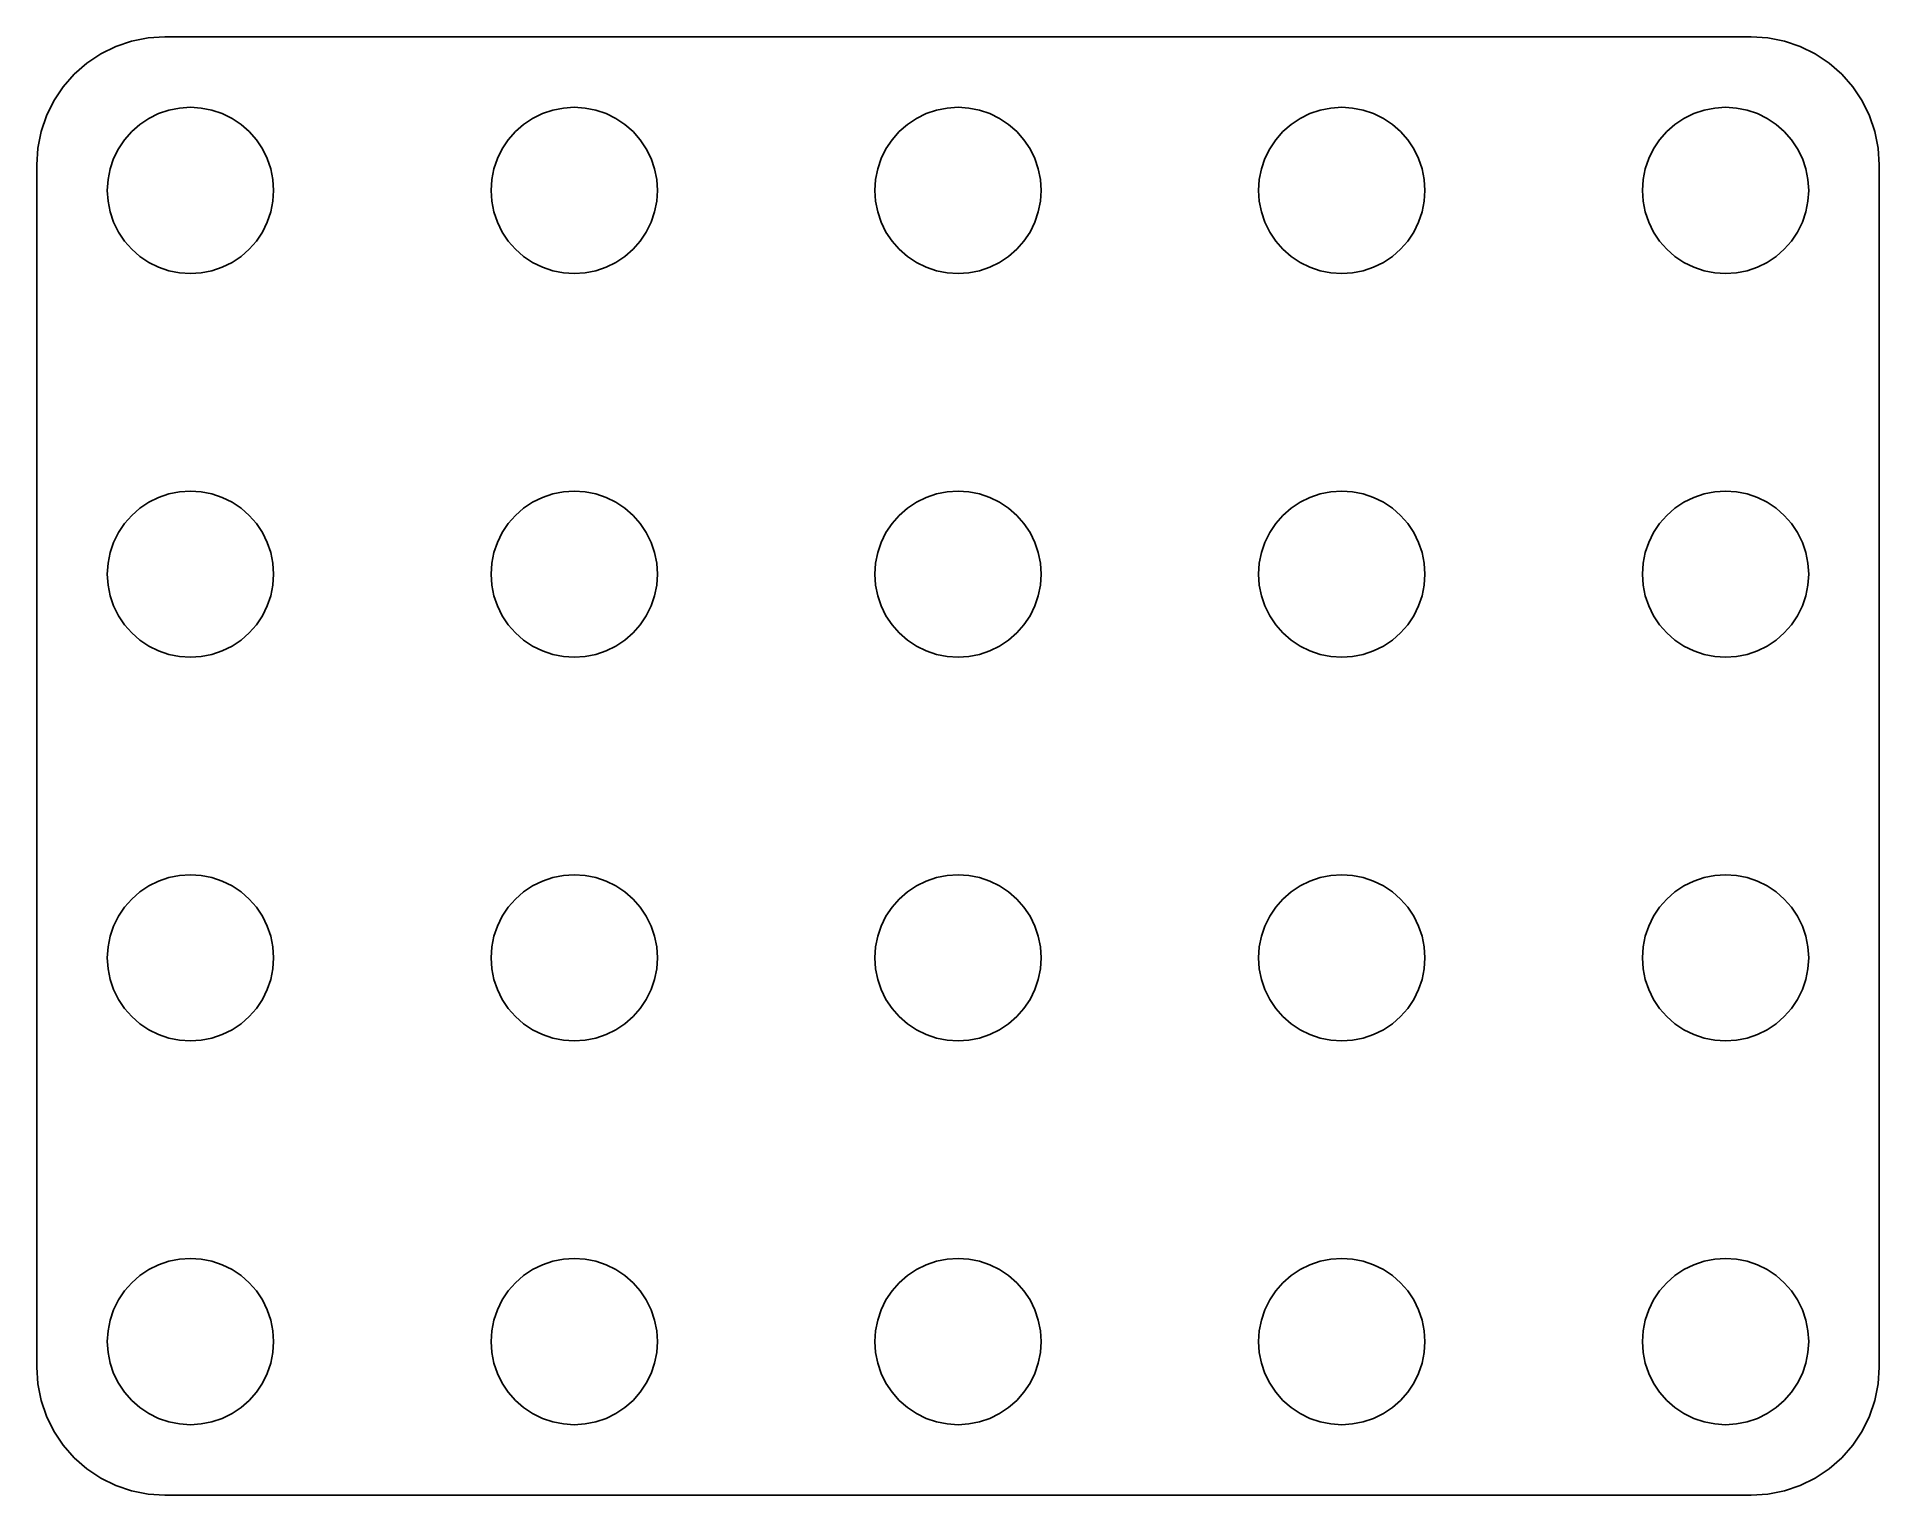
# Model space of a CAD drawing. Header units: metres. Extents: x -36 to 36, y -28.5 to 28.5.
import ezdxf

# ---------------------------------------------------------------- set-up
doc = ezdxf.new("R2010")
doc.units = ezdxf.units.M

msp = doc.modelspace()

# ---------------------------------------------------------------- linework, layer by layer
for p, q in [((-32.9184, 28.1244), (-33.505, 27.8351)), ((-32.2991, 28.3346), (-32.9184, 28.1244)), ((-31.6576, 28.4622), (-32.2991, 28.3346)), ((-31.005, 28.505), (-31.6576, 28.4622)), ((31.005, 28.505), (-31.005, 28.505)), ((31.6576, 28.4622), (31.005, 28.505)), ((32.2991, 28.3346), (31.6576, 28.4622)), ((32.9184, 28.1244), (32.2991, 28.3346)), ((33.505, 27.8351), (32.9184, 28.1244)), ((-34.0488, 27.4718), (-34.5405, 27.0405)), ((-33.505, 27.8351), (-34.0488, 27.4718)), ((34.0488, 27.4718), (33.505, 27.8351)), ((34.5405, 27.0405), (34.0488, 27.4718)), ((-34.5405, 27.0405), (-34.9718, 26.5488)), ((34.9718, 26.5488), (34.5405, 27.0405)), ((-35.3351, 26.005), (-35.6244, 25.4184)), ((-34.9718, 26.5488), (-35.3351, 26.005)), ((35.3351, 26.005), (34.9718, 26.5488)), ((35.6244, 25.4184), (35.3351, 26.005)), ((-35.6244, 25.4184), (-35.8346, 24.7991)), ((-31.9785, 25.0784), (-31.625, 25.3146)), ((-31.625, 25.3146), (-31.2437, 25.5026)), ((-31.2437, 25.5026), (-30.8412, 25.6393)), ((-30.8412, 25.6393), (-30.4242, 25.7222)), ((-30.4242, 25.7222), (-30, 25.75)), ((-30, 25.75), (-29.5758, 25.7222)), ((-29.5758, 25.7222), (-29.1588, 25.6393)), ((-29.1588, 25.6393), (-28.7563, 25.5026)), ((-28.7563, 25.5026), (-28.375, 25.3146)), ((-28.375, 25.3146), (-28.0215, 25.0784)), ((-16.9785, 25.0784), (-16.625, 25.3146)), ((-16.625, 25.3146), (-16.2437, 25.5026)), ((-16.2437, 25.5026), (-15.8412, 25.6393)), ((-15.8412, 25.6393), (-15.4242, 25.7222)), ((-15.4242, 25.7222), (-15, 25.75)), ((-15, 25.75), (-14.5758, 25.7222)), ((-14.5758, 25.7222), (-14.1588, 25.6393)), ((-14.1588, 25.6393), (-13.7563, 25.5026)), ((-13.7563, 25.5026), (-13.375, 25.3146)), ((-13.375, 25.3146), (-13.0215, 25.0784)), ((-1.97847, 25.0784), (-1.625, 25.3146)), ((-1.625, 25.3146), (-1.24371, 25.5026)), ((-1.24371, 25.5026), (-0.84116, 25.6393)), ((-0.84116, 25.6393), (-0.42421, 25.7222)), ((-0.42421, 25.7222), (0, 25.75)), ((0, 25.75), (0.42421, 25.7222)), ((0.42421, 25.7222), (0.84116, 25.6393)), ((0.84116, 25.6393), (1.24371, 25.5026)), ((1.24371, 25.5026), (1.625, 25.3146)), ((1.625, 25.3146), (1.97847, 25.0784)), ((13.0215, 25.0784), (13.375, 25.3146)), ((13.375, 25.3146), (13.7563, 25.5026)), ((13.7563, 25.5026), (14.1588, 25.6393)), ((14.1588, 25.6393), (14.5758, 25.7222)), ((14.5758, 25.7222), (15, 25.75)), ((15, 25.75), (15.4242, 25.7222)), ((15.4242, 25.7222), (15.8412, 25.6393)), ((15.8412, 25.6393), (16.2437, 25.5026)), ((16.2437, 25.5026), (16.625, 25.3146)), ((16.625, 25.3146), (16.9785, 25.0784)), ((28.0215, 25.0784), (28.375, 25.3146)), ((28.375, 25.3146), (28.7563, 25.5026)), ((28.7563, 25.5026), (29.1588, 25.6393)), ((29.1588, 25.6393), (29.5758, 25.7222)), ((29.5758, 25.7222), (30, 25.75)), ((30, 25.75), (30.4242, 25.7222)), ((30.4242, 25.7222), (30.8412, 25.6393)), ((30.8412, 25.6393), (31.2437, 25.5026)), ((31.2437, 25.5026), (31.625, 25.3146)), ((31.625, 25.3146), (31.9785, 25.0784)), ((35.8346, 24.7991), (35.6244, 25.4184)), ((-35.8346, 24.7991), (-35.9622, 24.1576)), ((-32.5784, 24.4785), (-32.2981, 24.7981)), ((-32.2981, 24.7981), (-31.9785, 25.0784)), ((-28.0215, 25.0784), (-27.7019, 24.7981)), ((-27.7019, 24.7981), (-27.4216, 24.4785)), ((-17.5784, 24.4785), (-17.2981, 24.7981)), ((-17.2981, 24.7981), (-16.9785, 25.0784)), ((-13.0215, 25.0784), (-12.7019, 24.7981)), ((-12.7019, 24.7981), (-12.4216, 24.4785)), ((-2.57838, 24.4785), (-2.2981, 24.7981)), ((-2.2981, 24.7981), (-1.97847, 25.0784)), ((1.97847, 25.0784), (2.2981, 24.7981)), ((2.2981, 24.7981), (2.57838, 24.4785)), ((12.4216, 24.4785), (12.7019, 24.7981)), ((12.7019, 24.7981), (13.0215, 25.0784)), ((16.9785, 25.0784), (17.2981, 24.7981)), ((17.2981, 24.7981), (17.5784, 24.4785)), ((27.4216, 24.4785), (27.7019, 24.7981)), ((27.7019, 24.7981), (28.0215, 25.0784)), ((31.9785, 25.0784), (32.2981, 24.7981)), ((32.2981, 24.7981), (32.5784, 24.4785)), ((35.9622, 24.1576), (35.8346, 24.7991)), ((-35.9622, 24.1576), (-36.005, 23.505)), ((-33.0026, 23.7437), (-32.8146, 24.125)), ((-32.8146, 24.125), (-32.5784, 24.4785)), ((-27.4216, 24.4785), (-27.1854, 24.125)), ((-27.1854, 24.125), (-26.9974, 23.7437)), ((-18.0026, 23.7437), (-17.8146, 24.125)), ((-17.8146, 24.125), (-17.5784, 24.4785)), ((-12.4216, 24.4785), (-12.1854, 24.125)), ((-12.1854, 24.125), (-11.9974, 23.7437)), ((-3.00259, 23.7437), (-2.81458, 24.125)), ((-2.81458, 24.125), (-2.57838, 24.4785)), ((2.57838, 24.4785), (2.81458, 24.125)), ((2.81458, 24.125), (3.00259, 23.7437)), ((11.9974, 23.7437), (12.1854, 24.125)), ((12.1854, 24.125), (12.4216, 24.4785)), ((17.5784, 24.4785), (17.8146, 24.125)), ((17.8146, 24.125), (18.0026, 23.7437)), ((26.9974, 23.7437), (27.1854, 24.125)), ((27.1854, 24.125), (27.4216, 24.4785)), ((32.5784, 24.4785), (32.8146, 24.125)), ((32.8146, 24.125), (33.0026, 23.7437)), ((36.005, 23.505), (35.9622, 24.1576)), ((-36.005, 23.505), (-36.005, -23.505)), ((-33.2222, 22.9242), (-33.1393, 23.3412)), ((-33.1393, 23.3412), (-33.0026, 23.7437)), ((-26.9974, 23.7437), (-26.8607, 23.3412)), ((-26.8607, 23.3412), (-26.7778, 22.9242)), ((-18.2222, 22.9242), (-18.1393, 23.3412)), ((-18.1393, 23.3412), (-18.0026, 23.7437)), ((-11.9974, 23.7437), (-11.8607, 23.3412)), ((-11.8607, 23.3412), (-11.7778, 22.9242)), ((-3.22218, 22.9242), (-3.13925, 23.3412)), ((-3.13925, 23.3412), (-3.00259, 23.7437)), ((3.00259, 23.7437), (3.13925, 23.3412)), ((3.13925, 23.3412), (3.22218, 22.9242)), ((11.7778, 22.9242), (11.8607, 23.3412)), ((11.8607, 23.3412), (11.9974, 23.7437)), ((18.0026, 23.7437), (18.1393, 23.3412)), ((18.1393, 23.3412), (18.2222, 22.9242)), ((26.7778, 22.9242), (26.8607, 23.3412)), ((26.8607, 23.3412), (26.9974, 23.7437)), ((33.0026, 23.7437), (33.1393, 23.3412)), ((33.1393, 23.3412), (33.2222, 22.9242)), ((36.005, -23.505), (36.005, 23.505)), ((-33.25, 22.5), (-33.2222, 22.9242)), ((-33.2222, 22.0758), (-33.25, 22.5)), ((-26.7778, 22.9242), (-26.75, 22.5)), ((-26.75, 22.5), (-26.7778, 22.0758)), ((-18.25, 22.5), (-18.2222, 22.9242)), ((-18.2222, 22.0758), (-18.25, 22.5)), ((-11.7778, 22.9242), (-11.75, 22.5)), ((-11.75, 22.5), (-11.7778, 22.0758)), ((-3.25, 22.5), (-3.22218, 22.9242)), ((-3.22218, 22.0758), (-3.25, 22.5)), ((3.22218, 22.9242), (3.25, 22.5)), ((3.25, 22.5), (3.22218, 22.0758)), ((11.75, 22.5), (11.7778, 22.9242)), ((11.7778, 22.0758), (11.75, 22.5)), ((18.2222, 22.9242), (18.25, 22.5)), ((18.25, 22.5), (18.2222, 22.0758)), ((26.75, 22.5), (26.7778, 22.9242)), ((26.7778, 22.0758), (26.75, 22.5)), ((33.2222, 22.9242), (33.25, 22.5)), ((33.25, 22.5), (33.2222, 22.0758)), ((-33.1393, 21.6588), (-33.2222, 22.0758)), ((-33.0026, 21.2563), (-33.1393, 21.6588)), ((-26.8607, 21.6588), (-26.9974, 21.2563)), ((-26.7778, 22.0758), (-26.8607, 21.6588)), ((-18.1393, 21.6588), (-18.2222, 22.0758)), ((-18.0026, 21.2563), (-18.1393, 21.6588)), ((-11.8607, 21.6588), (-11.9974, 21.2563)), ((-11.7778, 22.0758), (-11.8607, 21.6588)), ((-3.13925, 21.6588), (-3.22218, 22.0758)), ((-3.00259, 21.2563), (-3.13925, 21.6588)), ((3.13925, 21.6588), (3.00259, 21.2563)), ((3.22218, 22.0758), (3.13925, 21.6588)), ((11.8607, 21.6588), (11.7778, 22.0758)), ((11.9974, 21.2563), (11.8607, 21.6588)), ((18.1393, 21.6588), (18.0026, 21.2563)), ((18.2222, 22.0758), (18.1393, 21.6588)), ((26.8607, 21.6588), (26.7778, 22.0758)), ((26.9974, 21.2563), (26.8607, 21.6588)), ((33.1393, 21.6588), (33.0026, 21.2563)), ((33.2222, 22.0758), (33.1393, 21.6588)), ((-32.8146, 20.875), (-33.0026, 21.2563)), ((-26.9974, 21.2563), (-27.1854, 20.875)), ((-17.8146, 20.875), (-18.0026, 21.2563)), ((-11.9974, 21.2563), (-12.1854, 20.875)), ((-2.81458, 20.875), (-3.00259, 21.2563)), ((3.00259, 21.2563), (2.81458, 20.875)), ((12.1854, 20.875), (11.9974, 21.2563)), ((18.0026, 21.2563), (17.8146, 20.875)), ((27.1854, 20.875), (26.9974, 21.2563)), ((33.0026, 21.2563), (32.8146, 20.875)), ((-32.5784, 20.5215), (-32.8146, 20.875)), ((-32.2981, 20.2019), (-32.5784, 20.5215)), ((-31.9785, 19.9216), (-32.2981, 20.2019)), ((-27.7019, 20.2019), (-28.0215, 19.9216)), ((-27.4216, 20.5215), (-27.7019, 20.2019)), ((-27.1854, 20.875), (-27.4216, 20.5215)), ((-17.5784, 20.5215), (-17.8146, 20.875)), ((-17.2981, 20.2019), (-17.5784, 20.5215)), ((-16.9785, 19.9216), (-17.2981, 20.2019)), ((-12.7019, 20.2019), (-13.0215, 19.9216)), ((-12.4216, 20.5215), (-12.7019, 20.2019)), ((-12.1854, 20.875), (-12.4216, 20.5215)), ((-2.57838, 20.5215), (-2.81458, 20.875)), ((-2.2981, 20.2019), (-2.57838, 20.5215)), ((-1.97847, 19.9216), (-2.2981, 20.2019)), ((2.2981, 20.2019), (1.97847, 19.9216)), ((2.57838, 20.5215), (2.2981, 20.2019)), ((2.81458, 20.875), (2.57838, 20.5215)), ((12.4216, 20.5215), (12.1854, 20.875)), ((12.7019, 20.2019), (12.4216, 20.5215)), ((13.0215, 19.9216), (12.7019, 20.2019)), ((17.2981, 20.2019), (16.9785, 19.9216)), ((17.5784, 20.5215), (17.2981, 20.2019)), ((17.8146, 20.875), (17.5784, 20.5215)), ((27.4216, 20.5215), (27.1854, 20.875)), ((27.7019, 20.2019), (27.4216, 20.5215)), ((28.0215, 19.9216), (27.7019, 20.2019)), ((32.2981, 20.2019), (31.9785, 19.9216)), ((32.5784, 20.5215), (32.2981, 20.2019)), ((32.8146, 20.875), (32.5784, 20.5215)), ((-31.625, 19.6854), (-31.9785, 19.9216)), ((-31.2437, 19.4974), (-31.625, 19.6854)), ((-30.8412, 19.3607), (-31.2437, 19.4974)), ((-28.7563, 19.4974), (-29.1588, 19.3607)), ((-28.375, 19.6854), (-28.7563, 19.4974)), ((-28.0215, 19.9216), (-28.375, 19.6854)), ((-16.625, 19.6854), (-16.9785, 19.9216)), ((-16.2437, 19.4974), (-16.625, 19.6854)), ((-15.8412, 19.3607), (-16.2437, 19.4974)), ((-13.7563, 19.4974), (-14.1588, 19.3607)), ((-13.375, 19.6854), (-13.7563, 19.4974)), ((-13.0215, 19.9216), (-13.375, 19.6854)), ((-1.625, 19.6854), (-1.97847, 19.9216)), ((-1.24371, 19.4974), (-1.625, 19.6854)), ((-0.84116, 19.3607), (-1.24371, 19.4974)), ((1.24371, 19.4974), (0.84116, 19.3607)), ((1.625, 19.6854), (1.24371, 19.4974)), ((1.97847, 19.9216), (1.625, 19.6854)), ((13.375, 19.6854), (13.0215, 19.9216)), ((13.7563, 19.4974), (13.375, 19.6854)), ((14.1588, 19.3607), (13.7563, 19.4974)), ((16.2437, 19.4974), (15.8412, 19.3607)), ((16.625, 19.6854), (16.2437, 19.4974)), ((16.9785, 19.9216), (16.625, 19.6854)), ((28.375, 19.6854), (28.0215, 19.9216)), ((28.7563, 19.4974), (28.375, 19.6854)), ((29.1588, 19.3607), (28.7563, 19.4974)), ((31.2437, 19.4974), (30.8412, 19.3607)), ((31.625, 19.6854), (31.2437, 19.4974)), ((31.9785, 19.9216), (31.625, 19.6854)), ((-30.4242, 19.2778), (-30.8412, 19.3607)), ((-30, 19.25), (-30.4242, 19.2778)), ((-29.5758, 19.2778), (-30, 19.25)), ((-29.1588, 19.3607), (-29.5758, 19.2778)), ((-15.4242, 19.2778), (-15.8412, 19.3607)), ((-15, 19.25), (-15.4242, 19.2778)), ((-14.5758, 19.2778), (-15, 19.25)), ((-14.1588, 19.3607), (-14.5758, 19.2778)), ((-0.42421, 19.2778), (-0.84116, 19.3607)), ((0, 19.25), (-0.42421, 19.2778)), ((0.42421, 19.2778), (0, 19.25)), ((0.84116, 19.3607), (0.42421, 19.2778)), ((14.5758, 19.2778), (14.1588, 19.3607)), ((15, 19.25), (14.5758, 19.2778)), ((15.4242, 19.2778), (15, 19.25)), ((15.8412, 19.3607), (15.4242, 19.2778)), ((29.5758, 19.2778), (29.1588, 19.3607)), ((30, 19.25), (29.5758, 19.2778)), ((30.4242, 19.2778), (30, 19.25)), ((30.8412, 19.3607), (30.4242, 19.2778)), ((-31.9785, 10.0784), (-31.625, 10.3146)), ((-31.625, 10.3146), (-31.2437, 10.5026)), ((-31.2437, 10.5026), (-30.8412, 10.6393)), ((-30.8412, 10.6393), (-30.4242, 10.7222)), ((-30.4242, 10.7222), (-30, 10.75)), ((-30, 10.75), (-29.5758, 10.7222)), ((-29.5758, 10.7222), (-29.1588, 10.6393)), ((-29.1588, 10.6393), (-28.7563, 10.5026)), ((-28.7563, 10.5026), (-28.375, 10.3146)), ((-28.375, 10.3146), (-28.0215, 10.0784)), ((-16.9785, 10.0784), (-16.625, 10.3146)), ((-16.625, 10.3146), (-16.2437, 10.5026)), ((-16.2437, 10.5026), (-15.8412, 10.6393)), ((-15.8412, 10.6393), (-15.4242, 10.7222)), ((-15.4242, 10.7222), (-15, 10.75)), ((-15, 10.75), (-14.5758, 10.7222)), ((-14.5758, 10.7222), (-14.1588, 10.6393)), ((-14.1588, 10.6393), (-13.7563, 10.5026)), ((-13.7563, 10.5026), (-13.375, 10.3146)), ((-13.375, 10.3146), (-13.0215, 10.0784)), ((-1.97847, 10.0784), (-1.625, 10.3146)), ((-1.625, 10.3146), (-1.24371, 10.5026)), ((-1.24371, 10.5026), (-0.84116, 10.6393)), ((-0.84116, 10.6393), (-0.42421, 10.7222)), ((-0.42421, 10.7222), (0, 10.75)), ((0, 10.75), (0.42421, 10.7222)), ((0.42421, 10.7222), (0.84116, 10.6393)), ((0.84116, 10.6393), (1.24371, 10.5026)), ((1.24371, 10.5026), (1.625, 10.3146)), ((1.625, 10.3146), (1.97847, 10.0784)), ((13.0215, 10.0784), (13.375, 10.3146)), ((13.375, 10.3146), (13.7563, 10.5026)), ((13.7563, 10.5026), (14.1588, 10.6393)), ((14.1588, 10.6393), (14.5758, 10.7222)), ((14.5758, 10.7222), (15, 10.75)), ((15, 10.75), (15.4242, 10.7222)), ((15.4242, 10.7222), (15.8412, 10.6393)), ((15.8412, 10.6393), (16.2437, 10.5026)), ((16.2437, 10.5026), (16.625, 10.3146)), ((16.625, 10.3146), (16.9785, 10.0784)), ((28.0215, 10.0784), (28.375, 10.3146)), ((28.375, 10.3146), (28.7563, 10.5026)), ((28.7563, 10.5026), (29.1588, 10.6393)), ((29.1588, 10.6393), (29.5758, 10.7222)), ((29.5758, 10.7222), (30, 10.75)), ((30, 10.75), (30.4242, 10.7222)), ((30.4242, 10.7222), (30.8412, 10.6393)), ((30.8412, 10.6393), (31.2437, 10.5026)), ((31.2437, 10.5026), (31.625, 10.3146)), ((31.625, 10.3146), (31.9785, 10.0784)), ((-32.8146, 9.125), (-32.5784, 9.47847)), ((-32.5784, 9.47847), (-32.2981, 9.7981)), ((-32.2981, 9.7981), (-31.9785, 10.0784)), ((-28.0215, 10.0784), (-27.7019, 9.7981)), ((-27.7019, 9.7981), (-27.4216, 9.47847)), ((-27.4216, 9.47847), (-27.1854, 9.125)), ((-17.8146, 9.125), (-17.5784, 9.47847)), ((-17.5784, 9.47847), (-17.2981, 9.7981)), ((-17.2981, 9.7981), (-16.9785, 10.0784)), ((-13.0215, 10.0784), (-12.7019, 9.7981)), ((-12.7019, 9.7981), (-12.4216, 9.47847)), ((-12.4216, 9.47847), (-12.1854, 9.125)), ((-2.81458, 9.125), (-2.57838, 9.47847)), ((-2.57838, 9.47847), (-2.2981, 9.7981)), ((-2.2981, 9.7981), (-1.97847, 10.0784)), ((1.97847, 10.0784), (2.2981, 9.7981)), ((2.2981, 9.7981), (2.57838, 9.47847)), ((2.57838, 9.47847), (2.81458, 9.125)), ((12.1854, 9.125), (12.4216, 9.47847)), ((12.4216, 9.47847), (12.7019, 9.7981)), ((12.7019, 9.7981), (13.0215, 10.0784)), ((16.9785, 10.0784), (17.2981, 9.7981)), ((17.2981, 9.7981), (17.5784, 9.47847)), ((17.5784, 9.47847), (17.8146, 9.125)), ((27.1854, 9.125), (27.4216, 9.47847)), ((27.4216, 9.47847), (27.7019, 9.7981)), ((27.7019, 9.7981), (28.0215, 10.0784)), ((31.9785, 10.0784), (32.2981, 9.7981)), ((32.2981, 9.7981), (32.5784, 9.47847)), ((32.5784, 9.47847), (32.8146, 9.125)), ((-33.1393, 8.34116), (-33.0026, 8.74371)), ((-33.0026, 8.74371), (-32.8146, 9.125)), ((-27.1854, 9.125), (-26.9974, 8.74371)), ((-26.9974, 8.74371), (-26.8607, 8.34116)), ((-18.1393, 8.34116), (-18.0026, 8.74371)), ((-18.0026, 8.74371), (-17.8146, 9.125)), ((-12.1854, 9.125), (-11.9974, 8.74371)), ((-11.9974, 8.74371), (-11.8607, 8.34116)), ((-3.13925, 8.34116), (-3.00259, 8.74371)), ((-3.00259, 8.74371), (-2.81458, 9.125)), ((2.81458, 9.125), (3.00259, 8.74371)), ((3.00259, 8.74371), (3.13925, 8.34116)), ((11.8607, 8.34116), (11.9974, 8.74371)), ((11.9974, 8.74371), (12.1854, 9.125)), ((17.8146, 9.125), (18.0026, 8.74371)), ((18.0026, 8.74371), (18.1393, 8.34116)), ((26.8607, 8.34116), (26.9974, 8.74371)), ((26.9974, 8.74371), (27.1854, 9.125)), ((32.8146, 9.125), (33.0026, 8.74371)), ((33.0026, 8.74371), (33.1393, 8.34116)), ((-33.25, 7.5), (-33.2222, 7.92421)), ((-33.2222, 7.92421), (-33.1393, 8.34116)), ((-26.8607, 8.34116), (-26.7778, 7.92421)), ((-26.7778, 7.92421), (-26.75, 7.5)), ((-18.25, 7.5), (-18.2222, 7.92421)), ((-18.2222, 7.92421), (-18.1393, 8.34116)), ((-11.8607, 8.34116), (-11.7778, 7.92421)), ((-11.7778, 7.92421), (-11.75, 7.5)), ((-3.25, 7.5), (-3.22218, 7.92421)), ((-3.22218, 7.92421), (-3.13925, 8.34116)), ((3.13925, 8.34116), (3.22218, 7.92421)), ((3.22218, 7.92421), (3.25, 7.5)), ((11.75, 7.5), (11.7778, 7.92421)), ((11.7778, 7.92421), (11.8607, 8.34116)), ((18.1393, 8.34116), (18.2222, 7.92421)), ((18.2222, 7.92421), (18.25, 7.5)), ((26.75, 7.5), (26.7778, 7.92421)), ((26.7778, 7.92421), (26.8607, 8.34116)), ((33.1393, 8.34116), (33.2222, 7.92421)), ((33.2222, 7.92421), (33.25, 7.5)), ((-33.2222, 7.07578), (-33.25, 7.5)), ((-26.75, 7.5), (-26.7778, 7.07578)), ((-18.2222, 7.07578), (-18.25, 7.5)), ((-11.75, 7.5), (-11.7778, 7.07578)), ((-3.22218, 7.07578), (-3.25, 7.5)), ((3.25, 7.5), (3.22218, 7.07578)), ((11.7778, 7.07578), (11.75, 7.5)), ((18.25, 7.5), (18.2222, 7.07578)), ((26.7778, 7.07578), (26.75, 7.5)), ((33.25, 7.5), (33.2222, 7.07578)), ((-33.1393, 6.65883), (-33.2222, 7.07578)), ((-33.0026, 6.25627), (-33.1393, 6.65883)), ((-26.8607, 6.65883), (-26.9974, 6.25627)), ((-26.7778, 7.07578), (-26.8607, 6.65883)), ((-18.1393, 6.65883), (-18.2222, 7.07578)), ((-18.0026, 6.25627), (-18.1393, 6.65883)), ((-11.8607, 6.65883), (-11.9974, 6.25627)), ((-11.7778, 7.07578), (-11.8607, 6.65883)), ((-3.13925, 6.65883), (-3.22218, 7.07578)), ((-3.00259, 6.25627), (-3.13925, 6.65883)), ((3.13925, 6.65883), (3.00259, 6.25627)), ((3.22218, 7.07578), (3.13925, 6.65883)), ((11.8607, 6.65883), (11.7778, 7.07578)), ((11.9974, 6.25627), (11.8607, 6.65883)), ((18.1393, 6.65883), (18.0026, 6.25627)), ((18.2222, 7.07578), (18.1393, 6.65883)), ((26.8607, 6.65883), (26.7778, 7.07578)), ((26.9974, 6.25627), (26.8607, 6.65883)), ((33.1393, 6.65883), (33.0026, 6.25627)), ((33.2222, 7.07578), (33.1393, 6.65883)), ((-32.8146, 5.875), (-33.0026, 6.25627)), ((-32.5784, 5.52151), (-32.8146, 5.875)), ((-27.1854, 5.875), (-27.4216, 5.52151)), ((-26.9974, 6.25627), (-27.1854, 5.875)), ((-17.8146, 5.875), (-18.0026, 6.25627)), ((-17.5784, 5.52151), (-17.8146, 5.875)), ((-12.1854, 5.875), (-12.4216, 5.52151)), ((-11.9974, 6.25627), (-12.1854, 5.875)), ((-2.81458, 5.875), (-3.00259, 6.25627)), ((-2.57838, 5.52151), (-2.81458, 5.875)), ((2.81458, 5.875), (2.57838, 5.52151)), ((3.00259, 6.25627), (2.81458, 5.875)), ((12.1854, 5.875), (11.9974, 6.25627)), ((12.4216, 5.52151), (12.1854, 5.875)), ((17.8146, 5.875), (17.5784, 5.52151)), ((18.0026, 6.25627), (17.8146, 5.875)), ((27.1854, 5.875), (26.9974, 6.25627)), ((27.4216, 5.52151), (27.1854, 5.875)), ((32.8146, 5.875), (32.5784, 5.52151)), ((33.0026, 6.25627), (32.8146, 5.875)), ((-32.2981, 5.20189), (-32.5784, 5.52151)), ((-31.9785, 4.9216), (-32.2981, 5.20189)), ((-27.7019, 5.20189), (-28.0215, 4.9216)), ((-27.4216, 5.52151), (-27.7019, 5.20189)), ((-17.2981, 5.20189), (-17.5784, 5.52151)), ((-16.9785, 4.9216), (-17.2981, 5.20189)), ((-12.7019, 5.20189), (-13.0215, 4.9216)), ((-12.4216, 5.52151), (-12.7019, 5.20189)), ((-2.2981, 5.20189), (-2.57838, 5.52151)), ((-1.97847, 4.9216), (-2.2981, 5.20189)), ((2.2981, 5.20189), (1.97847, 4.9216)), ((2.57838, 5.52151), (2.2981, 5.20189)), ((12.7019, 5.20189), (12.4216, 5.52151)), ((13.0215, 4.9216), (12.7019, 5.20189)), ((17.2981, 5.20189), (16.9785, 4.9216)), ((17.5784, 5.52151), (17.2981, 5.20189)), ((27.7019, 5.20189), (27.4216, 5.52151)), ((28.0215, 4.9216), (27.7019, 5.20189)), ((32.2981, 5.20189), (31.9785, 4.9216)), ((32.5784, 5.52151), (32.2981, 5.20189)), ((-31.625, 4.68541), (-31.9785, 4.9216)), ((-31.2437, 4.49739), (-31.625, 4.68541)), ((-30.8412, 4.36073), (-31.2437, 4.49739)), ((-30.4242, 4.2778), (-30.8412, 4.36073)), ((-29.1588, 4.36073), (-29.5758, 4.2778)), ((-28.7563, 4.49739), (-29.1588, 4.36073)), ((-28.375, 4.68541), (-28.7563, 4.49739)), ((-28.0215, 4.9216), (-28.375, 4.68541)), ((-16.625, 4.68541), (-16.9785, 4.9216)), ((-16.2437, 4.49739), (-16.625, 4.68541)), ((-15.8412, 4.36073), (-16.2437, 4.49739)), ((-15.4242, 4.2778), (-15.8412, 4.36073)), ((-14.1588, 4.36073), (-14.5758, 4.2778)), ((-13.7563, 4.49739), (-14.1588, 4.36073)), ((-13.375, 4.68541), (-13.7563, 4.49739)), ((-13.0215, 4.9216), (-13.375, 4.68541)), ((-1.625, 4.68541), (-1.97847, 4.9216)), ((-1.24371, 4.49739), (-1.625, 4.68541)), ((-0.84116, 4.36073), (-1.24371, 4.49739)), ((-0.42421, 4.2778), (-0.84116, 4.36073)), ((0.84116, 4.36073), (0.42421, 4.2778)), ((1.24371, 4.49739), (0.84116, 4.36073)), ((1.625, 4.68541), (1.24371, 4.49739)), ((1.97847, 4.9216), (1.625, 4.68541)), ((13.375, 4.68541), (13.0215, 4.9216)), ((13.7563, 4.49739), (13.375, 4.68541)), ((14.1588, 4.36073), (13.7563, 4.49739)), ((14.5758, 4.2778), (14.1588, 4.36073)), ((15.8412, 4.36073), (15.4242, 4.2778)), ((16.2437, 4.49739), (15.8412, 4.36073)), ((16.625, 4.68541), (16.2437, 4.49739)), ((16.9785, 4.9216), (16.625, 4.68541)), ((28.375, 4.68541), (28.0215, 4.9216)), ((28.7563, 4.49739), (28.375, 4.68541)), ((29.1588, 4.36073), (28.7563, 4.49739)), ((29.5758, 4.2778), (29.1588, 4.36073)), ((30.8412, 4.36073), (30.4242, 4.2778)), ((31.2437, 4.49739), (30.8412, 4.36073)), ((31.625, 4.68541), (31.2437, 4.49739)), ((31.9785, 4.9216), (31.625, 4.68541)), ((-30, 4.25), (-30.4242, 4.2778)), ((-29.5758, 4.2778), (-30, 4.25)), ((-15, 4.25), (-15.4242, 4.2778)), ((-14.5758, 4.2778), (-15, 4.25)), ((0, 4.25), (-0.42421, 4.2778)), ((0.42421, 4.2778), (0, 4.25)), ((15, 4.25), (14.5758, 4.2778)), ((15.4242, 4.2778), (15, 4.25)), ((30, 4.25), (29.5758, 4.2778)), ((30.4242, 4.2778), (30, 4.25)), ((-30.8412, -4.36073), (-30.4242, -4.2778)), ((-30.4242, -4.2778), (-30, -4.25)), ((-30, -4.25), (-29.5758, -4.2778)), ((-29.5758, -4.2778), (-29.1588, -4.36073)), ((-15.8412, -4.36073), (-15.4242, -4.2778)), ((-15.4242, -4.2778), (-15, -4.25)), ((-15, -4.25), (-14.5758, -4.2778)), ((-14.5758, -4.2778), (-14.1588, -4.36073)), ((-0.84116, -4.36073), (-0.42421, -4.2778)), ((-0.42421, -4.2778), (0, -4.25)), ((0, -4.25), (0.42421, -4.2778)), ((0.42421, -4.2778), (0.84116, -4.36073)), ((14.1588, -4.36073), (14.5758, -4.2778)), ((14.5758, -4.2778), (15, -4.25)), ((15, -4.25), (15.4242, -4.2778)), ((15.4242, -4.2778), (15.8412, -4.36073)), ((29.1588, -4.36073), (29.5758, -4.2778)), ((29.5758, -4.2778), (30, -4.25)), ((30, -4.25), (30.4242, -4.2778)), ((30.4242, -4.2778), (30.8412, -4.36073)), ((-32.2981, -5.20189), (-31.9785, -4.9216)), ((-31.9785, -4.9216), (-31.625, -4.68541)), ((-31.625, -4.68541), (-31.2437, -4.49739)), ((-31.2437, -4.49739), (-30.8412, -4.36073)), ((-29.1588, -4.36073), (-28.7563, -4.49739)), ((-28.7563, -4.49739), (-28.375, -4.68541)), ((-28.375, -4.68541), (-28.0215, -4.9216)), ((-28.0215, -4.9216), (-27.7019, -5.20189)), ((-17.2981, -5.20189), (-16.9785, -4.9216)), ((-16.9785, -4.9216), (-16.625, -4.68541)), ((-16.625, -4.68541), (-16.2437, -4.49739)), ((-16.2437, -4.49739), (-15.8412, -4.36073)), ((-14.1588, -4.36073), (-13.7563, -4.49739)), ((-13.7563, -4.49739), (-13.375, -4.68541)), ((-13.375, -4.68541), (-13.0215, -4.9216)), ((-13.0215, -4.9216), (-12.7019, -5.20189)), ((-2.2981, -5.20189), (-1.97847, -4.9216)), ((-1.97847, -4.9216), (-1.625, -4.68541)), ((-1.625, -4.68541), (-1.24371, -4.49739)), ((-1.24371, -4.49739), (-0.84116, -4.36073)), ((0.84116, -4.36073), (1.24371, -4.49739)), ((1.24371, -4.49739), (1.625, -4.68541)), ((1.625, -4.68541), (1.97847, -4.9216)), ((1.97847, -4.9216), (2.2981, -5.20189)), ((12.7019, -5.20189), (13.0215, -4.9216)), ((13.0215, -4.9216), (13.375, -4.68541)), ((13.375, -4.68541), (13.7563, -4.49739)), ((13.7563, -4.49739), (14.1588, -4.36073)), ((15.8412, -4.36073), (16.2437, -4.49739)), ((16.2437, -4.49739), (16.625, -4.68541)), ((16.625, -4.68541), (16.9785, -4.9216)), ((16.9785, -4.9216), (17.2981, -5.20189)), ((27.7019, -5.20189), (28.0215, -4.9216)), ((28.0215, -4.9216), (28.375, -4.68541)), ((28.375, -4.68541), (28.7563, -4.49739)), ((28.7563, -4.49739), (29.1588, -4.36073)), ((30.8412, -4.36073), (31.2437, -4.49739)), ((31.2437, -4.49739), (31.625, -4.68541)), ((31.625, -4.68541), (31.9785, -4.9216)), ((31.9785, -4.9216), (32.2981, -5.20189)), ((-32.8146, -5.875), (-32.5784, -5.52151)), ((-32.5784, -5.52151), (-32.2981, -5.20189)), ((-27.7019, -5.20189), (-27.4216, -5.52151)), ((-27.4216, -5.52151), (-27.1854, -5.875)), ((-17.8146, -5.875), (-17.5784, -5.52151)), ((-17.5784, -5.52151), (-17.2981, -5.20189)), ((-12.7019, -5.20189), (-12.4216, -5.52151)), ((-12.4216, -5.52151), (-12.1854, -5.875)), ((-2.81458, -5.875), (-2.57838, -5.52151)), ((-2.57838, -5.52151), (-2.2981, -5.20189)), ((2.2981, -5.20189), (2.57838, -5.52151)), ((2.57838, -5.52151), (2.81458, -5.875)), ((12.1854, -5.875), (12.4216, -5.52151)), ((12.4216, -5.52151), (12.7019, -5.20189)), ((17.2981, -5.20189), (17.5784, -5.52151)), ((17.5784, -5.52151), (17.8146, -5.875)), ((27.1854, -5.875), (27.4216, -5.52151)), ((27.4216, -5.52151), (27.7019, -5.20189)), ((32.2981, -5.20189), (32.5784, -5.52151)), ((32.5784, -5.52151), (32.8146, -5.875)), ((-33.1393, -6.65883), (-33.0026, -6.25627)), ((-33.0026, -6.25627), (-32.8146, -5.875)), ((-27.1854, -5.875), (-26.9974, -6.25627)), ((-26.9974, -6.25627), (-26.8607, -6.65883)), ((-18.1393, -6.65883), (-18.0026, -6.25627)), ((-18.0026, -6.25627), (-17.8146, -5.875)), ((-12.1854, -5.875), (-11.9974, -6.25627)), ((-11.9974, -6.25627), (-11.8607, -6.65883)), ((-3.13925, -6.65883), (-3.00259, -6.25627)), ((-3.00259, -6.25627), (-2.81458, -5.875)), ((2.81458, -5.875), (3.00259, -6.25627)), ((3.00259, -6.25627), (3.13925, -6.65883)), ((11.8607, -6.65883), (11.9974, -6.25627)), ((11.9974, -6.25627), (12.1854, -5.875)), ((17.8146, -5.875), (18.0026, -6.25627)), ((18.0026, -6.25627), (18.1393, -6.65883)), ((26.8607, -6.65883), (26.9974, -6.25627)), ((26.9974, -6.25627), (27.1854, -5.875)), ((32.8146, -5.875), (33.0026, -6.25627)), ((33.0026, -6.25627), (33.1393, -6.65883)), ((-33.25, -7.5), (-33.2222, -7.07578)), ((-33.2222, -7.07578), (-33.1393, -6.65883)), ((-26.8607, -6.65883), (-26.7778, -7.07578)), ((-26.7778, -7.07578), (-26.75, -7.5)), ((-18.25, -7.5), (-18.2222, -7.07578)), ((-18.2222, -7.07578), (-18.1393, -6.65883)), ((-11.8607, -6.65883), (-11.7778, -7.07578)), ((-11.7778, -7.07578), (-11.75, -7.5)), ((-3.25, -7.5), (-3.22218, -7.07578)), ((-3.22218, -7.07578), (-3.13925, -6.65883)), ((3.13925, -6.65883), (3.22218, -7.07578)), ((3.22218, -7.07578), (3.25, -7.5)), ((11.75, -7.5), (11.7778, -7.07578)), ((11.7778, -7.07578), (11.8607, -6.65883)), ((18.1393, -6.65883), (18.2222, -7.07578)), ((18.2222, -7.07578), (18.25, -7.5)), ((26.75, -7.5), (26.7778, -7.07578)), ((26.7778, -7.07578), (26.8607, -6.65883)), ((33.1393, -6.65883), (33.2222, -7.07578)), ((33.2222, -7.07578), (33.25, -7.5)), ((-33.2222, -7.92421), (-33.25, -7.5)), ((-26.75, -7.5), (-26.7778, -7.92421)), ((-18.2222, -7.92421), (-18.25, -7.5)), ((-11.75, -7.5), (-11.7778, -7.92421)), ((-3.22218, -7.92421), (-3.25, -7.5)), ((3.25, -7.5), (3.22218, -7.92421)), ((11.7778, -7.92421), (11.75, -7.5)), ((18.25, -7.5), (18.2222, -7.92421)), ((26.7778, -7.92421), (26.75, -7.5)), ((33.25, -7.5), (33.2222, -7.92421)), ((-33.1393, -8.34116), (-33.2222, -7.92421)), ((-33.0026, -8.74371), (-33.1393, -8.34116)), ((-26.8607, -8.34116), (-26.9974, -8.74371)), ((-26.7778, -7.92421), (-26.8607, -8.34116)), ((-18.1393, -8.34116), (-18.2222, -7.92421)), ((-18.0026, -8.74371), (-18.1393, -8.34116)), ((-11.8607, -8.34116), (-11.9974, -8.74371)), ((-11.7778, -7.92421), (-11.8607, -8.34116)), ((-3.13925, -8.34116), (-3.22218, -7.92421)), ((-3.00259, -8.74371), (-3.13925, -8.34116)), ((3.13925, -8.34116), (3.00259, -8.74371)), ((3.22218, -7.92421), (3.13925, -8.34116)), ((11.8607, -8.34116), (11.7778, -7.92421)), ((11.9974, -8.74371), (11.8607, -8.34116)), ((18.1393, -8.34116), (18.0026, -8.74371)), ((18.2222, -7.92421), (18.1393, -8.34116)), ((26.8607, -8.34116), (26.7778, -7.92421)), ((26.9974, -8.74371), (26.8607, -8.34116)), ((33.1393, -8.34116), (33.0026, -8.74371)), ((33.2222, -7.92421), (33.1393, -8.34116)), ((-32.8146, -9.125), (-33.0026, -8.74371)), ((-32.5784, -9.47847), (-32.8146, -9.125)), ((-27.1854, -9.125), (-27.4216, -9.47847)), ((-26.9974, -8.74371), (-27.1854, -9.125)), ((-17.8146, -9.125), (-18.0026, -8.74371)), ((-17.5784, -9.47847), (-17.8146, -9.125)), ((-12.1854, -9.125), (-12.4216, -9.47847)), ((-11.9974, -8.74371), (-12.1854, -9.125)), ((-2.81458, -9.125), (-3.00259, -8.74371)), ((-2.57838, -9.47847), (-2.81458, -9.125)), ((2.81458, -9.125), (2.57838, -9.47847)), ((3.00259, -8.74371), (2.81458, -9.125)), ((12.1854, -9.125), (11.9974, -8.74371)), ((12.4216, -9.47847), (12.1854, -9.125)), ((17.8146, -9.125), (17.5784, -9.47847)), ((18.0026, -8.74371), (17.8146, -9.125)), ((27.1854, -9.125), (26.9974, -8.74371)), ((27.4216, -9.47847), (27.1854, -9.125)), ((32.8146, -9.125), (32.5784, -9.47847)), ((33.0026, -8.74371), (32.8146, -9.125)), ((-32.2981, -9.7981), (-32.5784, -9.47847)), ((-31.9785, -10.0784), (-32.2981, -9.7981)), ((-31.625, -10.3146), (-31.9785, -10.0784)), ((-28.0215, -10.0784), (-28.375, -10.3146)), ((-27.7019, -9.7981), (-28.0215, -10.0784)), ((-27.4216, -9.47847), (-27.7019, -9.7981)), ((-17.2981, -9.7981), (-17.5784, -9.47847)), ((-16.9785, -10.0784), (-17.2981, -9.7981)), ((-16.625, -10.3146), (-16.9785, -10.0784)), ((-13.0215, -10.0784), (-13.375, -10.3146)), ((-12.7019, -9.7981), (-13.0215, -10.0784)), ((-12.4216, -9.47847), (-12.7019, -9.7981)), ((-2.2981, -9.7981), (-2.57838, -9.47847)), ((-1.97847, -10.0784), (-2.2981, -9.7981)), ((-1.625, -10.3146), (-1.97847, -10.0784)), ((1.97847, -10.0784), (1.625, -10.3146)), ((2.2981, -9.7981), (1.97847, -10.0784)), ((2.57838, -9.47847), (2.2981, -9.7981)), ((12.7019, -9.7981), (12.4216, -9.47847)), ((13.0215, -10.0784), (12.7019, -9.7981)), ((13.375, -10.3146), (13.0215, -10.0784)), ((16.9785, -10.0784), (16.625, -10.3146)), ((17.2981, -9.7981), (16.9785, -10.0784)), ((17.5784, -9.47847), (17.2981, -9.7981)), ((27.7019, -9.7981), (27.4216, -9.47847)), ((28.0215, -10.0784), (27.7019, -9.7981)), ((28.375, -10.3146), (28.0215, -10.0784)), ((31.9785, -10.0784), (31.625, -10.3146)), ((32.2981, -9.7981), (31.9785, -10.0784)), ((32.5784, -9.47847), (32.2981, -9.7981)), ((-31.2437, -10.5026), (-31.625, -10.3146)), ((-30.8412, -10.6393), (-31.2437, -10.5026)), ((-30.4242, -10.7222), (-30.8412, -10.6393)), ((-30, -10.75), (-30.4242, -10.7222)), ((-29.5758, -10.7222), (-30, -10.75)), ((-29.1588, -10.6393), (-29.5758, -10.7222)), ((-28.7563, -10.5026), (-29.1588, -10.6393)), ((-28.375, -10.3146), (-28.7563, -10.5026)), ((-16.2437, -10.5026), (-16.625, -10.3146)), ((-15.8412, -10.6393), (-16.2437, -10.5026)), ((-15.4242, -10.7222), (-15.8412, -10.6393)), ((-15, -10.75), (-15.4242, -10.7222)), ((-14.5758, -10.7222), (-15, -10.75)), ((-14.1588, -10.6393), (-14.5758, -10.7222)), ((-13.7563, -10.5026), (-14.1588, -10.6393)), ((-13.375, -10.3146), (-13.7563, -10.5026)), ((-1.24371, -10.5026), (-1.625, -10.3146)), ((-0.84116, -10.6393), (-1.24371, -10.5026)), ((-0.42421, -10.7222), (-0.84116, -10.6393)), ((0, -10.75), (-0.42421, -10.7222)), ((0.42421, -10.7222), (0, -10.75)), ((0.84116, -10.6393), (0.42421, -10.7222)), ((1.24371, -10.5026), (0.84116, -10.6393)), ((1.625, -10.3146), (1.24371, -10.5026)), ((13.7563, -10.5026), (13.375, -10.3146)), ((14.1588, -10.6393), (13.7563, -10.5026)), ((14.5758, -10.7222), (14.1588, -10.6393)), ((15, -10.75), (14.5758, -10.7222)), ((15.4242, -10.7222), (15, -10.75)), ((15.8412, -10.6393), (15.4242, -10.7222)), ((16.2437, -10.5026), (15.8412, -10.6393)), ((16.625, -10.3146), (16.2437, -10.5026)), ((28.7563, -10.5026), (28.375, -10.3146)), ((29.1588, -10.6393), (28.7563, -10.5026)), ((29.5758, -10.7222), (29.1588, -10.6393)), ((30, -10.75), (29.5758, -10.7222)), ((30.4242, -10.7222), (30, -10.75)), ((30.8412, -10.6393), (30.4242, -10.7222)), ((31.2437, -10.5026), (30.8412, -10.6393)), ((31.625, -10.3146), (31.2437, -10.5026)), ((-31.2437, -19.4974), (-30.8412, -19.3607)), ((-30.8412, -19.3607), (-30.4242, -19.2778)), ((-30.4242, -19.2778), (-30, -19.25)), ((-30, -19.25), (-29.5758, -19.2778)), ((-29.5758, -19.2778), (-29.1588, -19.3607)), ((-29.1588, -19.3607), (-28.7563, -19.4974)), ((-16.2437, -19.4974), (-15.8412, -19.3607)), ((-15.8412, -19.3607), (-15.4242, -19.2778)), ((-15.4242, -19.2778), (-15, -19.25)), ((-15, -19.25), (-14.5758, -19.2778)), ((-14.5758, -19.2778), (-14.1588, -19.3607)), ((-14.1588, -19.3607), (-13.7563, -19.4974)), ((-1.24371, -19.4974), (-0.84116, -19.3607)), ((-0.84116, -19.3607), (-0.42421, -19.2778)), ((-0.42421, -19.2778), (0, -19.25)), ((0, -19.25), (0.42421, -19.2778)), ((0.42421, -19.2778), (0.84116, -19.3607)), ((0.84116, -19.3607), (1.24371, -19.4974)), ((13.7563, -19.4974), (14.1588, -19.3607)), ((14.1588, -19.3607), (14.5758, -19.2778)), ((14.5758, -19.2778), (15, -19.25)), ((15, -19.25), (15.4242, -19.2778)), ((15.4242, -19.2778), (15.8412, -19.3607)), ((15.8412, -19.3607), (16.2437, -19.4974)), ((28.7563, -19.4974), (29.1588, -19.3607)), ((29.1588, -19.3607), (29.5758, -19.2778)), ((29.5758, -19.2778), (30, -19.25)), ((30, -19.25), (30.4242, -19.2778)), ((30.4242, -19.2778), (30.8412, -19.3607)), ((30.8412, -19.3607), (31.2437, -19.4974)), ((-32.2981, -20.2019), (-31.9785, -19.9216)), ((-31.9785, -19.9216), (-31.625, -19.6854)), ((-31.625, -19.6854), (-31.2437, -19.4974)), ((-28.7563, -19.4974), (-28.375, -19.6854)), ((-28.375, -19.6854), (-28.0215, -19.9216)), ((-28.0215, -19.9216), (-27.7019, -20.2019)), ((-17.2981, -20.2019), (-16.9785, -19.9216)), ((-16.9785, -19.9216), (-16.625, -19.6854)), ((-16.625, -19.6854), (-16.2437, -19.4974)), ((-13.7563, -19.4974), (-13.375, -19.6854)), ((-13.375, -19.6854), (-13.0215, -19.9216)), ((-13.0215, -19.9216), (-12.7019, -20.2019)), ((-2.2981, -20.2019), (-1.97847, -19.9216)), ((-1.97847, -19.9216), (-1.625, -19.6854)), ((-1.625, -19.6854), (-1.24371, -19.4974)), ((1.24371, -19.4974), (1.625, -19.6854)), ((1.625, -19.6854), (1.97847, -19.9216)), ((1.97847, -19.9216), (2.2981, -20.2019)), ((12.7019, -20.2019), (13.0215, -19.9216)), ((13.0215, -19.9216), (13.375, -19.6854)), ((13.375, -19.6854), (13.7563, -19.4974)), ((16.2437, -19.4974), (16.625, -19.6854)), ((16.625, -19.6854), (16.9785, -19.9216)), ((16.9785, -19.9216), (17.2981, -20.2019)), ((27.7019, -20.2019), (28.0215, -19.9216)), ((28.0215, -19.9216), (28.375, -19.6854)), ((28.375, -19.6854), (28.7563, -19.4974)), ((31.2437, -19.4974), (31.625, -19.6854)), ((31.625, -19.6854), (31.9785, -19.9216)), ((31.9785, -19.9216), (32.2981, -20.2019)), ((-33.0026, -21.2563), (-32.8146, -20.875)), ((-32.8146, -20.875), (-32.5784, -20.5215)), ((-32.5784, -20.5215), (-32.2981, -20.2019)), ((-27.7019, -20.2019), (-27.4216, -20.5215)), ((-27.4216, -20.5215), (-27.1854, -20.875)), ((-27.1854, -20.875), (-26.9974, -21.2563)), ((-18.0026, -21.2563), (-17.8146, -20.875)), ((-17.8146, -20.875), (-17.5784, -20.5215)), ((-17.5784, -20.5215), (-17.2981, -20.2019)), ((-12.7019, -20.2019), (-12.4216, -20.5215)), ((-12.4216, -20.5215), (-12.1854, -20.875)), ((-12.1854, -20.875), (-11.9974, -21.2563)), ((-3.00259, -21.2563), (-2.81458, -20.875)), ((-2.81458, -20.875), (-2.57838, -20.5215)), ((-2.57838, -20.5215), (-2.2981, -20.2019)), ((2.2981, -20.2019), (2.57838, -20.5215)), ((2.57838, -20.5215), (2.81458, -20.875)), ((2.81458, -20.875), (3.00259, -21.2563)), ((11.9974, -21.2563), (12.1854, -20.875)), ((12.1854, -20.875), (12.4216, -20.5215)), ((12.4216, -20.5215), (12.7019, -20.2019)), ((17.2981, -20.2019), (17.5784, -20.5215)), ((17.5784, -20.5215), (17.8146, -20.875)), ((17.8146, -20.875), (18.0026, -21.2563)), ((26.9974, -21.2563), (27.1854, -20.875)), ((27.1854, -20.875), (27.4216, -20.5215)), ((27.4216, -20.5215), (27.7019, -20.2019)), ((32.2981, -20.2019), (32.5784, -20.5215)), ((32.5784, -20.5215), (32.8146, -20.875)), ((32.8146, -20.875), (33.0026, -21.2563)), ((-33.1393, -21.6588), (-33.0026, -21.2563)), ((-26.9974, -21.2563), (-26.8607, -21.6588)), ((-18.1393, -21.6588), (-18.0026, -21.2563)), ((-11.9974, -21.2563), (-11.8607, -21.6588)), ((-3.13925, -21.6588), (-3.00259, -21.2563)), ((3.00259, -21.2563), (3.13925, -21.6588)), ((11.8607, -21.6588), (11.9974, -21.2563)), ((18.0026, -21.2563), (18.1393, -21.6588)), ((26.8607, -21.6588), (26.9974, -21.2563)), ((33.0026, -21.2563), (33.1393, -21.6588)), ((-33.25, -22.5), (-33.2222, -22.0758)), ((-33.2222, -22.0758), (-33.1393, -21.6588)), ((-26.8607, -21.6588), (-26.7778, -22.0758)), ((-26.7778, -22.0758), (-26.75, -22.5)), ((-18.25, -22.5), (-18.2222, -22.0758)), ((-18.2222, -22.0758), (-18.1393, -21.6588)), ((-11.8607, -21.6588), (-11.7778, -22.0758)), ((-11.7778, -22.0758), (-11.75, -22.5)), ((-3.25, -22.5), (-3.22218, -22.0758)), ((-3.22218, -22.0758), (-3.13925, -21.6588)), ((3.13925, -21.6588), (3.22218, -22.0758)), ((3.22218, -22.0758), (3.25, -22.5)), ((11.75, -22.5), (11.7778, -22.0758)), ((11.7778, -22.0758), (11.8607, -21.6588)), ((18.1393, -21.6588), (18.2222, -22.0758)), ((18.2222, -22.0758), (18.25, -22.5)), ((26.75, -22.5), (26.7778, -22.0758)), ((26.7778, -22.0758), (26.8607, -21.6588)), ((33.1393, -21.6588), (33.2222, -22.0758)), ((33.2222, -22.0758), (33.25, -22.5)), ((-33.2222, -22.9242), (-33.25, -22.5)), ((-33.1393, -23.3412), (-33.2222, -22.9242)), ((-26.7778, -22.9242), (-26.8607, -23.3412)), ((-26.75, -22.5), (-26.7778, -22.9242)), ((-18.2222, -22.9242), (-18.25, -22.5)), ((-18.1393, -23.3412), (-18.2222, -22.9242)), ((-11.7778, -22.9242), (-11.8607, -23.3412)), ((-11.75, -22.5), (-11.7778, -22.9242)), ((-3.22218, -22.9242), (-3.25, -22.5)), ((-3.13925, -23.3412), (-3.22218, -22.9242)), ((3.22218, -22.9242), (3.13925, -23.3412)), ((3.25, -22.5), (3.22218, -22.9242)), ((11.7778, -22.9242), (11.75, -22.5)), ((11.8607, -23.3412), (11.7778, -22.9242)), ((18.2222, -22.9242), (18.1393, -23.3412)), ((18.25, -22.5), (18.2222, -22.9242)), ((26.7778, -22.9242), (26.75, -22.5)), ((26.8607, -23.3412), (26.7778, -22.9242)), ((33.2222, -22.9242), (33.1393, -23.3412)), ((33.25, -22.5), (33.2222, -22.9242)), ((-36.005, -23.505), (-35.9622, -24.1576)), ((-33.0026, -23.7437), (-33.1393, -23.3412)), ((-32.8146, -24.125), (-33.0026, -23.7437)), ((-26.9974, -23.7437), (-27.1854, -24.125)), ((-26.8607, -23.3412), (-26.9974, -23.7437)), ((-18.0026, -23.7437), (-18.1393, -23.3412)), ((-17.8146, -24.125), (-18.0026, -23.7437)), ((-11.9974, -23.7437), (-12.1854, -24.125)), ((-11.8607, -23.3412), (-11.9974, -23.7437)), ((-3.00259, -23.7437), (-3.13925, -23.3412)), ((-2.81458, -24.125), (-3.00259, -23.7437)), ((3.00259, -23.7437), (2.81458, -24.125)), ((3.13925, -23.3412), (3.00259, -23.7437)), ((11.9974, -23.7437), (11.8607, -23.3412)), ((12.1854, -24.125), (11.9974, -23.7437)), ((18.0026, -23.7437), (17.8146, -24.125)), ((18.1393, -23.3412), (18.0026, -23.7437)), ((26.9974, -23.7437), (26.8607, -23.3412)), ((27.1854, -24.125), (26.9974, -23.7437)), ((33.0026, -23.7437), (32.8146, -24.125)), ((33.1393, -23.3412), (33.0026, -23.7437)), ((35.9622, -24.1576), (36.005, -23.505)), ((-35.9622, -24.1576), (-35.8346, -24.7991)), ((-32.5784, -24.4785), (-32.8146, -24.125)), ((-32.2981, -24.7981), (-32.5784, -24.4785)), ((-27.4216, -24.4785), (-27.7019, -24.7981)), ((-27.1854, -24.125), (-27.4216, -24.4785)), ((-17.5784, -24.4785), (-17.8146, -24.125)), ((-17.2981, -24.7981), (-17.5784, -24.4785)), ((-12.4216, -24.4785), (-12.7019, -24.7981)), ((-12.1854, -24.125), (-12.4216, -24.4785)), ((-2.57838, -24.4785), (-2.81458, -24.125)), ((-2.2981, -24.7981), (-2.57838, -24.4785)), ((2.57838, -24.4785), (2.2981, -24.7981)), ((2.81458, -24.125), (2.57838, -24.4785)), ((12.4216, -24.4785), (12.1854, -24.125)), ((12.7019, -24.7981), (12.4216, -24.4785)), ((17.5784, -24.4785), (17.2981, -24.7981)), ((17.8146, -24.125), (17.5784, -24.4785)), ((27.4216, -24.4785), (27.1854, -24.125)), ((27.7019, -24.7981), (27.4216, -24.4785)), ((32.5784, -24.4785), (32.2981, -24.7981)), ((32.8146, -24.125), (32.5784, -24.4785)), ((35.8346, -24.7991), (35.9622, -24.1576)), ((-35.8346, -24.7991), (-35.6244, -25.4184)), ((-31.9785, -25.0784), (-32.2981, -24.7981)), ((-31.625, -25.3146), (-31.9785, -25.0784)), ((-28.0215, -25.0784), (-28.375, -25.3146)), ((-27.7019, -24.7981), (-28.0215, -25.0784)), ((-16.9785, -25.0784), (-17.2981, -24.7981)), ((-16.625, -25.3146), (-16.9785, -25.0784)), ((-13.0215, -25.0784), (-13.375, -25.3146)), ((-12.7019, -24.7981), (-13.0215, -25.0784)), ((-1.97847, -25.0784), (-2.2981, -24.7981)), ((-1.625, -25.3146), (-1.97847, -25.0784)), ((1.97847, -25.0784), (1.625, -25.3146)), ((2.2981, -24.7981), (1.97847, -25.0784)), ((13.0215, -25.0784), (12.7019, -24.7981)), ((13.375, -25.3146), (13.0215, -25.0784)), ((16.9785, -25.0784), (16.625, -25.3146)), ((17.2981, -24.7981), (16.9785, -25.0784)), ((28.0215, -25.0784), (27.7019, -24.7981)), ((28.375, -25.3146), (28.0215, -25.0784)), ((31.9785, -25.0784), (31.625, -25.3146)), ((32.2981, -24.7981), (31.9785, -25.0784)), ((35.6244, -25.4184), (35.8346, -24.7991)), ((-35.6244, -25.4184), (-35.3351, -26.005)), ((-31.2437, -25.5026), (-31.625, -25.3146)), ((-30.8412, -25.6393), (-31.2437, -25.5026)), ((-30.4242, -25.7222), (-30.8412, -25.6393)), ((-30, -25.75), (-30.4242, -25.7222)), ((-29.5758, -25.7222), (-30, -25.75)), ((-29.1588, -25.6393), (-29.5758, -25.7222)), ((-28.7563, -25.5026), (-29.1588, -25.6393)), ((-28.375, -25.3146), (-28.7563, -25.5026)), ((-16.2437, -25.5026), (-16.625, -25.3146)), ((-15.8412, -25.6393), (-16.2437, -25.5026)), ((-15.4242, -25.7222), (-15.8412, -25.6393)), ((-15, -25.75), (-15.4242, -25.7222)), ((-14.5758, -25.7222), (-15, -25.75)), ((-14.1588, -25.6393), (-14.5758, -25.7222)), ((-13.7563, -25.5026), (-14.1588, -25.6393)), ((-13.375, -25.3146), (-13.7563, -25.5026)), ((-1.24371, -25.5026), (-1.625, -25.3146)), ((-0.84116, -25.6393), (-1.24371, -25.5026)), ((-0.42421, -25.7222), (-0.84116, -25.6393)), ((0, -25.75), (-0.42421, -25.7222)), ((0.42421, -25.7222), (0, -25.75)), ((0.84116, -25.6393), (0.42421, -25.7222)), ((1.24371, -25.5026), (0.84116, -25.6393)), ((1.625, -25.3146), (1.24371, -25.5026)), ((13.7563, -25.5026), (13.375, -25.3146)), ((14.1588, -25.6393), (13.7563, -25.5026)), ((14.5758, -25.7222), (14.1588, -25.6393)), ((15, -25.75), (14.5758, -25.7222)), ((15.4242, -25.7222), (15, -25.75)), ((15.8412, -25.6393), (15.4242, -25.7222)), ((16.2437, -25.5026), (15.8412, -25.6393)), ((16.625, -25.3146), (16.2437, -25.5026)), ((28.7563, -25.5026), (28.375, -25.3146)), ((29.1588, -25.6393), (28.7563, -25.5026)), ((29.5758, -25.7222), (29.1588, -25.6393)), ((30, -25.75), (29.5758, -25.7222)), ((30.4242, -25.7222), (30, -25.75)), ((30.8412, -25.6393), (30.4242, -25.7222)), ((31.2437, -25.5026), (30.8412, -25.6393)), ((31.625, -25.3146), (31.2437, -25.5026)), ((35.3351, -26.005), (35.6244, -25.4184)), ((-35.3351, -26.005), (-34.9718, -26.5488)), ((-34.9718, -26.5488), (-34.5405, -27.0405)), ((34.5405, -27.0405), (34.9718, -26.5488)), ((34.9718, -26.5488), (35.3351, -26.005)), ((-34.5405, -27.0405), (-34.0488, -27.4718)), ((34.0488, -27.4718), (34.5405, -27.0405)), ((-34.0488, -27.4718), (-33.505, -27.8351)), ((-33.505, -27.8351), (-32.9184, -28.1244)), ((32.9184, -28.1244), (33.505, -27.8351)), ((33.505, -27.8351), (34.0488, -27.4718)), ((-32.9184, -28.1244), (-32.2991, -28.3346)), ((-32.2991, -28.3346), (-31.6576, -28.4622)), ((-31.6576, -28.4622), (-31.005, -28.505)), ((-31.005, -28.505), (31.005, -28.505)), ((31.005, -28.505), (31.6576, -28.4622)), ((31.6576, -28.4622), (32.2991, -28.3346)), ((32.2991, -28.3346), (32.9184, -28.1244))]:
    msp.add_line(p, q)

doc.saveas('drawing.dxf')
